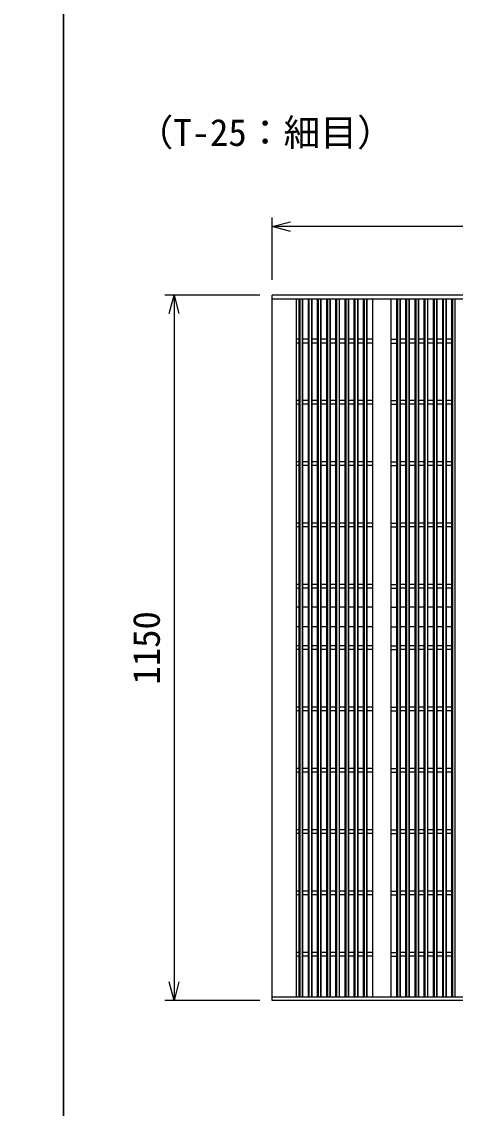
# Model space of a CAD drawing. Units: millimetres, scale not verified. Extents: x -33600 to 33600, y -11880 to 11880.
# Drawn here: x -11219 to -10512, y -8185 to -6413 of the extents above; entities that cross this region are included whole.
import ezdxf
from ezdxf.enums import TextEntityAlignment as Align

# ---------------------------------------------------------------- set-up
doc = ezdxf.new("R2010")
doc.units = ezdxf.units.MM
doc.header["$LTSCALE"] = 40
for name, color, linetype, lineweight in [('0-0_DIM', 7, 'Continuous', 25), ('0-2_HATCH', 6, 'Continuous', 25), ('0-6_TXT', 7, 'Continuous', 25)]:
    doc.layers.add(name, color=color, linetype=linetype, lineweight=lineweight)
doc.styles.add('ＭＳ ゴシック', font='')
doc.styles.get('ＭＳ ゴシック').set_extended_font_data('MS Gothic')

msp = doc.modelspace()

# ---------------------------------------------------------------- linework, layer by layer
at = {"layer": '0-0_DIM'}
for p, q in [((-10810.84, -6833.78), (-10810.84, -6732.19)), ((-9815.84, -6747.19), (-10810.84, -6747.19)), ((-10830.84, -6859), (-10985.84, -6859)), ((-10970.84, -6859), (-10970.84, -8009)), ((-10830.84, -8009), (-10985.84, -8009))]:
    msp.add_line(p, q, dxfattribs=at)
for points in [[(-10780.84, -6755.23), (-10810.84, -6747.19), (-10780.84, -6739.15)], [(-10978.88, -6889), (-10970.84, -6859), (-10962.8, -6889)], [(-10962.8, -7979), (-10970.84, -8009), (-10978.88, -7979)]]:
    msp.add_lwpolyline(points, dxfattribs=at)
at = {"layer": '0-2_HATCH'}
for p, q in [((-9815.84, -6859), (-10810.84, -6859)), ((-10810.84, -6865), (-9815.84, -6865)), ((-10770.84, -8003), (-10770.84, -6865)), ((-10766.76, -8003), (-10766.76, -6865)), ((-10765.76, -6865), (-10765.76, -8003)), ((-10761.76, -6865), (-10761.76, -8003)), ((-10760.76, -8003), (-10760.76, -6865)), ((-10751.76, -8003), (-10751.76, -6865)), ((-10750.76, -6865), (-10750.76, -8003)), ((-10746.76, -6865), (-10746.76, -8003)), ((-10745.76, -8003), (-10745.76, -6865)), ((-10736.76, -8003), (-10736.76, -6865)), ((-10735.76, -6865), (-10735.76, -8003)), ((-10731.76, -6865), (-10731.76, -8003)), ((-10730.76, -8003), (-10730.76, -6865)), ((-10721.76, -8003), (-10721.76, -6865)), ((-10720.76, -6865), (-10720.76, -8003)), ((-10716.76, -6865), (-10716.76, -8003)), ((-10715.76, -8003), (-10715.76, -6865)), ((-10706.76, -8003), (-10706.76, -6865)), ((-10705.76, -6865), (-10705.76, -8003)), ((-10701.76, -6865), (-10701.76, -8003)), ((-10700.76, -8003), (-10700.76, -6865)), ((-10691.76, -8003), (-10691.76, -6865)), ((-10690.76, -6865), (-10690.76, -8003)), ((-10686.76, -6865), (-10686.76, -8003)), ((-10685.76, -8003), (-10685.76, -6865)), ((-10676.76, -8003), (-10676.76, -6865)), ((-10675.76, -6865), (-10675.76, -8003)), ((-10671.76, -6865), (-10671.76, -8003)), ((-10670.76, -8003), (-10670.76, -6865)), ((-10661.76, -8003), (-10661.76, -6865)), ((-10660.76, -6865), (-10660.76, -8003)), ((-10656.76, -6865), (-10656.76, -8003)), ((-10655.76, -8003), (-10655.76, -6865)), ((-10646.68, -8003), (-10646.68, -6865)), ((-10616.68, -8003), (-10616.68, -6865)), ((-10607.59, -8003), (-10607.59, -6865)), ((-10606.59, -6865), (-10606.59, -8003)), ((-10602.59, -6865), (-10602.59, -8003)), ((-10601.59, -8003), (-10601.59, -6865)), ((-10592.59, -8003), (-10592.59, -6865)), ((-10591.59, -6865), (-10591.59, -8003)), ((-10587.59, -6865), (-10587.59, -8003)), ((-10586.59, -8003), (-10586.59, -6865)), ((-10577.59, -8003), (-10577.59, -6865)), ((-10576.59, -6865), (-10576.59, -8003)), ((-10572.59, -6865), (-10572.59, -8003)), ((-10571.59, -8003), (-10571.59, -6865)), ((-10562.59, -8003), (-10562.59, -6865)), ((-10561.59, -6865), (-10561.59, -8003)), ((-10557.59, -6865), (-10557.59, -8003)), ((-10556.59, -8003), (-10556.59, -6865)), ((-10547.59, -8003), (-10547.59, -6865)), ((-10546.59, -6865), (-10546.59, -8003)), ((-10542.59, -6865), (-10542.59, -8003)), ((-10541.59, -8003), (-10541.59, -6865)), ((-10532.59, -8003), (-10532.59, -6865)), ((-10531.59, -6865), (-10531.59, -8003)), ((-10527.59, -6865), (-10527.59, -8003)), ((-10526.59, -8003), (-10526.59, -6865)), ((-10517.59, -8003), (-10517.59, -6865)), ((-10516.59, -6865), (-10516.59, -8003)), ((-10512.59, -6865), (-10512.59, -8003)), ((-10766.76, -6931), (-10770.84, -6931)), ((-10766.76, -6937), (-10770.84, -6937)), ((-10751.76, -6931), (-10760.76, -6931)), ((-10751.76, -6937), (-10760.76, -6937)), ((-10736.76, -6931), (-10745.76, -6931)), ((-10736.76, -6937), (-10745.76, -6937)), ((-10721.76, -6931), (-10730.76, -6931)), ((-10721.76, -6937), (-10730.76, -6937)), ((-10706.76, -6931), (-10715.76, -6931)), ((-10706.76, -6937), (-10715.76, -6937)), ((-10691.76, -6931), (-10700.76, -6931)), ((-10691.76, -6937), (-10700.76, -6937)), ((-10676.76, -6931), (-10685.76, -6931)), ((-10676.76, -6937), (-10685.76, -6937)), ((-10661.76, -6931), (-10670.76, -6931)), ((-10661.76, -6937), (-10670.76, -6937)), ((-10646.68, -6931), (-10655.76, -6931)), ((-10646.68, -6937), (-10655.76, -6937)), ((-10616.68, -6931), (-10607.59, -6931)), ((-10616.68, -6937), (-10607.59, -6937)), ((-10592.59, -6931), (-10601.59, -6931)), ((-10592.59, -6937), (-10601.59, -6937)), ((-10577.59, -6931), (-10586.59, -6931)), ((-10577.59, -6937), (-10586.59, -6937)), ((-10562.59, -6931), (-10571.59, -6931)), ((-10562.59, -6937), (-10571.59, -6937)), ((-10547.59, -6931), (-10556.59, -6931)), ((-10547.59, -6937), (-10556.59, -6937)), ((-10532.59, -6931), (-10541.59, -6931)), ((-10532.59, -6937), (-10541.59, -6937)), ((-10517.59, -6931), (-10526.59, -6931)), ((-10517.59, -6937), (-10526.59, -6937)), ((-10766.76, -7031), (-10770.84, -7031)), ((-10751.76, -7031), (-10760.76, -7031)), ((-10736.76, -7031), (-10745.76, -7031)), ((-10721.76, -7031), (-10730.76, -7031)), ((-10706.76, -7031), (-10715.76, -7031)), ((-10691.76, -7031), (-10700.76, -7031)), ((-10676.76, -7031), (-10685.76, -7031)), ((-10661.76, -7031), (-10670.76, -7031)), ((-10646.68, -7031), (-10655.76, -7031)), ((-10616.68, -7031), (-10607.59, -7031)), ((-10592.59, -7031), (-10601.59, -7031)), ((-10577.59, -7031), (-10586.59, -7031)), ((-10562.59, -7031), (-10571.59, -7031)), ((-10547.59, -7031), (-10556.59, -7031)), ((-10532.59, -7031), (-10541.59, -7031)), ((-10517.59, -7031), (-10526.59, -7031)), ((-10766.76, -7037), (-10770.84, -7037)), ((-10751.76, -7037), (-10760.76, -7037)), ((-10736.76, -7037), (-10745.76, -7037)), ((-10721.76, -7037), (-10730.76, -7037)), ((-10706.76, -7037), (-10715.76, -7037)), ((-10691.76, -7037), (-10700.76, -7037)), ((-10676.76, -7037), (-10685.76, -7037)), ((-10661.76, -7037), (-10670.76, -7037)), ((-10646.68, -7037), (-10655.76, -7037)), ((-10616.68, -7037), (-10607.59, -7037)), ((-10592.59, -7037), (-10601.59, -7037)), ((-10577.59, -7037), (-10586.59, -7037)), ((-10562.59, -7037), (-10571.59, -7037)), ((-10547.59, -7037), (-10556.59, -7037)), ((-10532.59, -7037), (-10541.59, -7037)), ((-10517.59, -7037), (-10526.59, -7037)), ((-10766.76, -7131), (-10770.84, -7131)), ((-10766.76, -7137), (-10770.84, -7137)), ((-10751.76, -7131), (-10760.76, -7131)), ((-10751.76, -7137), (-10760.76, -7137)), ((-10736.76, -7131), (-10745.76, -7131)), ((-10736.76, -7137), (-10745.76, -7137)), ((-10721.76, -7131), (-10730.76, -7131)), ((-10721.76, -7137), (-10730.76, -7137)), ((-10706.76, -7131), (-10715.76, -7131)), ((-10706.76, -7137), (-10715.76, -7137)), ((-10691.76, -7131), (-10700.76, -7131)), ((-10691.76, -7137), (-10700.76, -7137)), ((-10676.76, -7131), (-10685.76, -7131)), ((-10676.76, -7137), (-10685.76, -7137)), ((-10661.76, -7131), (-10670.76, -7131)), ((-10661.76, -7137), (-10670.76, -7137)), ((-10646.68, -7131), (-10655.76, -7131)), ((-10646.68, -7137), (-10655.76, -7137)), ((-10616.68, -7131), (-10607.59, -7131)), ((-10616.68, -7137), (-10607.59, -7137)), ((-10592.59, -7131), (-10601.59, -7131)), ((-10592.59, -7137), (-10601.59, -7137)), ((-10577.59, -7131), (-10586.59, -7131)), ((-10577.59, -7137), (-10586.59, -7137)), ((-10562.59, -7131), (-10571.59, -7131)), ((-10562.59, -7137), (-10571.59, -7137)), ((-10547.59, -7131), (-10556.59, -7131)), ((-10547.59, -7137), (-10556.59, -7137)), ((-10532.59, -7131), (-10541.59, -7131)), ((-10532.59, -7137), (-10541.59, -7137)), ((-10517.59, -7131), (-10526.59, -7131)), ((-10517.59, -7137), (-10526.59, -7137)), ((-10766.76, -7231), (-10770.84, -7231)), ((-10766.76, -7237), (-10770.84, -7237)), ((-10751.76, -7231), (-10760.76, -7231)), ((-10751.76, -7237), (-10760.76, -7237)), ((-10736.76, -7231), (-10745.76, -7231)), ((-10736.76, -7237), (-10745.76, -7237)), ((-10721.76, -7231), (-10730.76, -7231)), ((-10721.76, -7237), (-10730.76, -7237)), ((-10706.76, -7231), (-10715.76, -7231)), ((-10706.76, -7237), (-10715.76, -7237)), ((-10691.76, -7231), (-10700.76, -7231)), ((-10691.76, -7237), (-10700.76, -7237)), ((-10676.76, -7231), (-10685.76, -7231)), ((-10676.76, -7237), (-10685.76, -7237)), ((-10661.76, -7231), (-10670.76, -7231)), ((-10661.76, -7237), (-10670.76, -7237)), ((-10646.68, -7231), (-10655.76, -7231)), ((-10646.68, -7237), (-10655.76, -7237)), ((-10616.68, -7231), (-10607.59, -7231)), ((-10616.68, -7237), (-10607.59, -7237)), ((-10592.59, -7231), (-10601.59, -7231)), ((-10592.59, -7237), (-10601.59, -7237)), ((-10577.59, -7231), (-10586.59, -7231)), ((-10577.59, -7237), (-10586.59, -7237)), ((-10562.59, -7231), (-10571.59, -7231)), ((-10562.59, -7237), (-10571.59, -7237)), ((-10547.59, -7231), (-10556.59, -7231)), ((-10547.59, -7237), (-10556.59, -7237)), ((-10532.59, -7231), (-10541.59, -7231)), ((-10532.59, -7237), (-10541.59, -7237)), ((-10517.59, -7231), (-10526.59, -7231)), ((-10517.59, -7237), (-10526.59, -7237)), ((-10766.76, -7331), (-10770.84, -7331)), ((-10751.76, -7331), (-10760.76, -7331)), ((-10736.76, -7331), (-10745.76, -7331)), ((-10721.76, -7331), (-10730.76, -7331)), ((-10706.76, -7331), (-10715.76, -7331)), ((-10691.76, -7331), (-10700.76, -7331)), ((-10676.76, -7331), (-10685.76, -7331)), ((-10661.76, -7331), (-10670.76, -7331)), ((-10646.68, -7331), (-10655.76, -7331)), ((-10616.68, -7331), (-10607.59, -7331)), ((-10592.59, -7331), (-10601.59, -7331)), ((-10577.59, -7331), (-10586.59, -7331)), ((-10562.59, -7331), (-10571.59, -7331)), ((-10547.59, -7331), (-10556.59, -7331)), ((-10532.59, -7331), (-10541.59, -7331)), ((-10517.59, -7331), (-10526.59, -7331)), ((-10766.76, -7337), (-10770.84, -7337)), ((-10751.76, -7337), (-10760.76, -7337)), ((-10736.76, -7337), (-10745.76, -7337)), ((-10721.76, -7337), (-10730.76, -7337)), ((-10706.76, -7337), (-10715.76, -7337)), ((-10691.76, -7337), (-10700.76, -7337)), ((-10676.76, -7337), (-10685.76, -7337)), ((-10661.76, -7337), (-10670.76, -7337)), ((-10646.68, -7337), (-10655.76, -7337)), ((-10616.68, -7337), (-10607.59, -7337)), ((-10592.59, -7337), (-10601.59, -7337)), ((-10577.59, -7337), (-10586.59, -7337)), ((-10562.59, -7337), (-10571.59, -7337)), ((-10547.59, -7337), (-10556.59, -7337)), ((-10532.59, -7337), (-10541.59, -7337)), ((-10517.59, -7337), (-10526.59, -7337)), ((-10766.76, -7368), (-10770.84, -7368)), ((-10751.76, -7368), (-10760.76, -7368)), ((-10736.76, -7368), (-10745.76, -7368)), ((-10721.76, -7368), (-10730.76, -7368)), ((-10706.76, -7368), (-10715.76, -7368)), ((-10691.76, -7368), (-10700.76, -7368)), ((-10676.76, -7368), (-10685.76, -7368)), ((-10661.76, -7368), (-10670.76, -7368)), ((-10646.68, -7368), (-10655.76, -7368)), ((-10616.68, -7368), (-10607.59, -7368)), ((-10592.59, -7368), (-10601.59, -7368)), ((-10577.59, -7368), (-10586.59, -7368)), ((-10562.59, -7368), (-10571.59, -7368)), ((-10547.59, -7368), (-10556.59, -7368)), ((-10532.59, -7368), (-10541.59, -7368)), ((-10517.59, -7368), (-10526.59, -7368)), ((-10766.76, -7400), (-10770.84, -7400)), ((-10751.76, -7400), (-10760.76, -7400)), ((-10736.76, -7400), (-10745.76, -7400)), ((-10721.76, -7400), (-10730.76, -7400)), ((-10706.76, -7400), (-10715.76, -7400)), ((-10691.76, -7400), (-10700.76, -7400)), ((-10676.76, -7400), (-10685.76, -7400)), ((-10661.76, -7400), (-10670.76, -7400)), ((-10646.68, -7400), (-10655.76, -7400)), ((-10616.68, -7400), (-10607.59, -7400)), ((-10592.59, -7400), (-10601.59, -7400)), ((-10577.59, -7400), (-10586.59, -7400)), ((-10562.59, -7400), (-10571.59, -7400)), ((-10547.59, -7400), (-10556.59, -7400)), ((-10532.59, -7400), (-10541.59, -7400)), ((-10517.59, -7400), (-10526.59, -7400)), ((-10766.76, -7431), (-10770.84, -7431)), ((-10766.76, -7437), (-10770.84, -7437)), ((-10751.76, -7431), (-10760.76, -7431)), ((-10751.76, -7437), (-10760.76, -7437)), ((-10736.76, -7431), (-10745.76, -7431)), ((-10736.76, -7437), (-10745.76, -7437)), ((-10721.76, -7431), (-10730.76, -7431)), ((-10721.76, -7437), (-10730.76, -7437)), ((-10706.76, -7431), (-10715.76, -7431)), ((-10706.76, -7437), (-10715.76, -7437)), ((-10691.76, -7431), (-10700.76, -7431)), ((-10691.76, -7437), (-10700.76, -7437)), ((-10676.76, -7431), (-10685.76, -7431)), ((-10676.76, -7437), (-10685.76, -7437)), ((-10661.76, -7431), (-10670.76, -7431)), ((-10661.76, -7437), (-10670.76, -7437)), ((-10646.68, -7431), (-10655.76, -7431)), ((-10646.68, -7437), (-10655.76, -7437)), ((-10616.68, -7431), (-10607.59, -7431)), ((-10616.68, -7437), (-10607.59, -7437)), ((-10592.59, -7431), (-10601.59, -7431)), ((-10592.59, -7437), (-10601.59, -7437)), ((-10577.59, -7431), (-10586.59, -7431)), ((-10577.59, -7437), (-10586.59, -7437)), ((-10562.59, -7431), (-10571.59, -7431)), ((-10562.59, -7437), (-10571.59, -7437)), ((-10547.59, -7431), (-10556.59, -7431)), ((-10547.59, -7437), (-10556.59, -7437)), ((-10532.59, -7431), (-10541.59, -7431)), ((-10532.59, -7437), (-10541.59, -7437)), ((-10517.59, -7431), (-10526.59, -7431)), ((-10517.59, -7437), (-10526.59, -7437)), ((-10766.76, -7531), (-10770.84, -7531)), ((-10766.76, -7537), (-10770.84, -7537)), ((-10751.76, -7531), (-10760.76, -7531)), ((-10751.76, -7537), (-10760.76, -7537)), ((-10736.76, -7531), (-10745.76, -7531)), ((-10736.76, -7537), (-10745.76, -7537)), ((-10721.76, -7531), (-10730.76, -7531)), ((-10721.76, -7537), (-10730.76, -7537)), ((-10706.76, -7531), (-10715.76, -7531)), ((-10706.76, -7537), (-10715.76, -7537)), ((-10691.76, -7531), (-10700.76, -7531)), ((-10691.76, -7537), (-10700.76, -7537)), ((-10676.76, -7531), (-10685.76, -7531)), ((-10676.76, -7537), (-10685.76, -7537)), ((-10661.76, -7531), (-10670.76, -7531)), ((-10661.76, -7537), (-10670.76, -7537)), ((-10646.68, -7531), (-10655.76, -7531)), ((-10646.68, -7537), (-10655.76, -7537)), ((-10616.68, -7531), (-10607.59, -7531)), ((-10616.68, -7537), (-10607.59, -7537)), ((-10592.59, -7531), (-10601.59, -7531)), ((-10592.59, -7537), (-10601.59, -7537)), ((-10577.59, -7531), (-10586.59, -7531)), ((-10577.59, -7537), (-10586.59, -7537)), ((-10562.59, -7531), (-10571.59, -7531)), ((-10562.59, -7537), (-10571.59, -7537)), ((-10547.59, -7531), (-10556.59, -7531)), ((-10547.59, -7537), (-10556.59, -7537)), ((-10532.59, -7531), (-10541.59, -7531)), ((-10532.59, -7537), (-10541.59, -7537)), ((-10517.59, -7531), (-10526.59, -7531)), ((-10517.59, -7537), (-10526.59, -7537)), ((-10766.76, -7631), (-10770.84, -7631)), ((-10751.76, -7631), (-10760.76, -7631)), ((-10736.76, -7631), (-10745.76, -7631)), ((-10721.76, -7631), (-10730.76, -7631)), ((-10706.76, -7631), (-10715.76, -7631)), ((-10691.76, -7631), (-10700.76, -7631)), ((-10676.76, -7631), (-10685.76, -7631)), ((-10661.76, -7631), (-10670.76, -7631)), ((-10646.68, -7631), (-10655.76, -7631)), ((-10616.68, -7631), (-10607.59, -7631)), ((-10592.59, -7631), (-10601.59, -7631)), ((-10577.59, -7631), (-10586.59, -7631)), ((-10562.59, -7631), (-10571.59, -7631)), ((-10547.59, -7631), (-10556.59, -7631)), ((-10532.59, -7631), (-10541.59, -7631)), ((-10517.59, -7631), (-10526.59, -7631)), ((-10766.76, -7637), (-10770.84, -7637)), ((-10751.76, -7637), (-10760.76, -7637)), ((-10736.76, -7637), (-10745.76, -7637)), ((-10721.76, -7637), (-10730.76, -7637)), ((-10706.76, -7637), (-10715.76, -7637)), ((-10691.76, -7637), (-10700.76, -7637)), ((-10676.76, -7637), (-10685.76, -7637)), ((-10661.76, -7637), (-10670.76, -7637)), ((-10646.68, -7637), (-10655.76, -7637)), ((-10616.68, -7637), (-10607.59, -7637)), ((-10592.59, -7637), (-10601.59, -7637)), ((-10577.59, -7637), (-10586.59, -7637)), ((-10562.59, -7637), (-10571.59, -7637)), ((-10547.59, -7637), (-10556.59, -7637)), ((-10532.59, -7637), (-10541.59, -7637)), ((-10517.59, -7637), (-10526.59, -7637)), ((-10766.76, -7731), (-10770.84, -7731)), ((-10766.76, -7737), (-10770.84, -7737)), ((-10751.76, -7731), (-10760.76, -7731)), ((-10751.76, -7737), (-10760.76, -7737)), ((-10736.76, -7731), (-10745.76, -7731)), ((-10736.76, -7737), (-10745.76, -7737)), ((-10721.76, -7731), (-10730.76, -7731)), ((-10721.76, -7737), (-10730.76, -7737)), ((-10706.76, -7731), (-10715.76, -7731)), ((-10706.76, -7737), (-10715.76, -7737)), ((-10691.76, -7731), (-10700.76, -7731)), ((-10691.76, -7737), (-10700.76, -7737)), ((-10676.76, -7731), (-10685.76, -7731)), ((-10676.76, -7737), (-10685.76, -7737)), ((-10661.76, -7731), (-10670.76, -7731)), ((-10661.76, -7737), (-10670.76, -7737)), ((-10646.68, -7731), (-10655.76, -7731)), ((-10646.68, -7737), (-10655.76, -7737)), ((-10616.68, -7731), (-10607.59, -7731)), ((-10616.68, -7737), (-10607.59, -7737)), ((-10592.59, -7731), (-10601.59, -7731)), ((-10592.59, -7737), (-10601.59, -7737)), ((-10577.59, -7731), (-10586.59, -7731)), ((-10577.59, -7737), (-10586.59, -7737)), ((-10562.59, -7731), (-10571.59, -7731)), ((-10562.59, -7737), (-10571.59, -7737)), ((-10547.59, -7731), (-10556.59, -7731)), ((-10547.59, -7737), (-10556.59, -7737)), ((-10532.59, -7731), (-10541.59, -7731)), ((-10532.59, -7737), (-10541.59, -7737)), ((-10517.59, -7731), (-10526.59, -7731)), ((-10517.59, -7737), (-10526.59, -7737)), ((-10766.76, -7831), (-10770.84, -7831)), ((-10751.76, -7831), (-10760.76, -7831)), ((-10736.76, -7831), (-10745.76, -7831)), ((-10721.76, -7831), (-10730.76, -7831)), ((-10706.76, -7831), (-10715.76, -7831)), ((-10691.76, -7831), (-10700.76, -7831)), ((-10676.76, -7831), (-10685.76, -7831)), ((-10661.76, -7831), (-10670.76, -7831)), ((-10646.68, -7831), (-10655.76, -7831)), ((-10616.68, -7831), (-10607.59, -7831)), ((-10592.59, -7831), (-10601.59, -7831)), ((-10577.59, -7831), (-10586.59, -7831)), ((-10562.59, -7831), (-10571.59, -7831)), ((-10547.59, -7831), (-10556.59, -7831)), ((-10532.59, -7831), (-10541.59, -7831)), ((-10517.59, -7831), (-10526.59, -7831)), ((-10766.76, -7837), (-10770.84, -7837)), ((-10751.76, -7837), (-10760.76, -7837)), ((-10736.76, -7837), (-10745.76, -7837)), ((-10721.76, -7837), (-10730.76, -7837)), ((-10706.76, -7837), (-10715.76, -7837)), ((-10691.76, -7837), (-10700.76, -7837)), ((-10676.76, -7837), (-10685.76, -7837)), ((-10661.76, -7837), (-10670.76, -7837)), ((-10646.68, -7837), (-10655.76, -7837)), ((-10616.68, -7837), (-10607.59, -7837)), ((-10592.59, -7837), (-10601.59, -7837)), ((-10577.59, -7837), (-10586.59, -7837)), ((-10562.59, -7837), (-10571.59, -7837)), ((-10547.59, -7837), (-10556.59, -7837)), ((-10532.59, -7837), (-10541.59, -7837)), ((-10517.59, -7837), (-10526.59, -7837)), ((-10766.76, -7931), (-10770.84, -7931)), ((-10766.76, -7937), (-10770.84, -7937)), ((-10751.76, -7931), (-10760.76, -7931)), ((-10751.76, -7937), (-10760.76, -7937)), ((-10736.76, -7931), (-10745.76, -7931)), ((-10736.76, -7937), (-10745.76, -7937)), ((-10721.76, -7931), (-10730.76, -7931)), ((-10721.76, -7937), (-10730.76, -7937)), ((-10706.76, -7931), (-10715.76, -7931)), ((-10706.76, -7937), (-10715.76, -7937)), ((-10691.76, -7931), (-10700.76, -7931)), ((-10691.76, -7937), (-10700.76, -7937)), ((-10676.76, -7931), (-10685.76, -7931)), ((-10676.76, -7937), (-10685.76, -7937)), ((-10661.76, -7931), (-10670.76, -7931)), ((-10661.76, -7937), (-10670.76, -7937)), ((-10646.68, -7931), (-10655.76, -7931)), ((-10646.68, -7937), (-10655.76, -7937)), ((-10616.68, -7931), (-10607.59, -7931)), ((-10616.68, -7937), (-10607.59, -7937)), ((-10592.59, -7931), (-10601.59, -7931)), ((-10592.59, -7937), (-10601.59, -7937)), ((-10577.59, -7931), (-10586.59, -7931)), ((-10577.59, -7937), (-10586.59, -7937)), ((-10562.59, -7931), (-10571.59, -7931)), ((-10562.59, -7937), (-10571.59, -7937)), ((-10547.59, -7931), (-10556.59, -7931)), ((-10547.59, -7937), (-10556.59, -7937)), ((-10532.59, -7931), (-10541.59, -7931)), ((-10532.59, -7937), (-10541.59, -7937)), ((-10517.59, -7931), (-10526.59, -7931)), ((-10517.59, -7937), (-10526.59, -7937)), ((-10810.84, -8003), (-9815.84, -8003))]:
    msp.add_line(p, q, dxfattribs=at)
msp.add_lwpolyline([(-9815.84, -8009), (-10810.84, -8009), (-10810.84, -6859)], dxfattribs=at)
at = {"layer": '0-6_TXT'}
for points in [[(-12951.01, -8234.13), (-11151.01, -8234.13), (-11151.01, -4634.13), (-12951.01, -4634.13)], [(-11151.01, -8234.13), (-9351.01, -8234.13), (-9351.01, -4634.13), (-11151.01, -4634.13)]]:
    msp.add_lwpolyline(points, close=True, dxfattribs=at)

# ---------------------------------------------------------------- texts
at = {"layer": '0-0_DIM', "style": 'ＭＳ ゴシック'}
msp.add_text('（T-25：細目）', height=43.99, dxfattribs=at).set_placement((-11031.98, -6628.82), align=Align.BOTTOM_LEFT)
msp.add_text('1150', height=43.99, rotation=90, dxfattribs=at).set_placement((-10980.84, -7494), align=Align.BOTTOM_LEFT)

doc.saveas('drawing.dxf')
